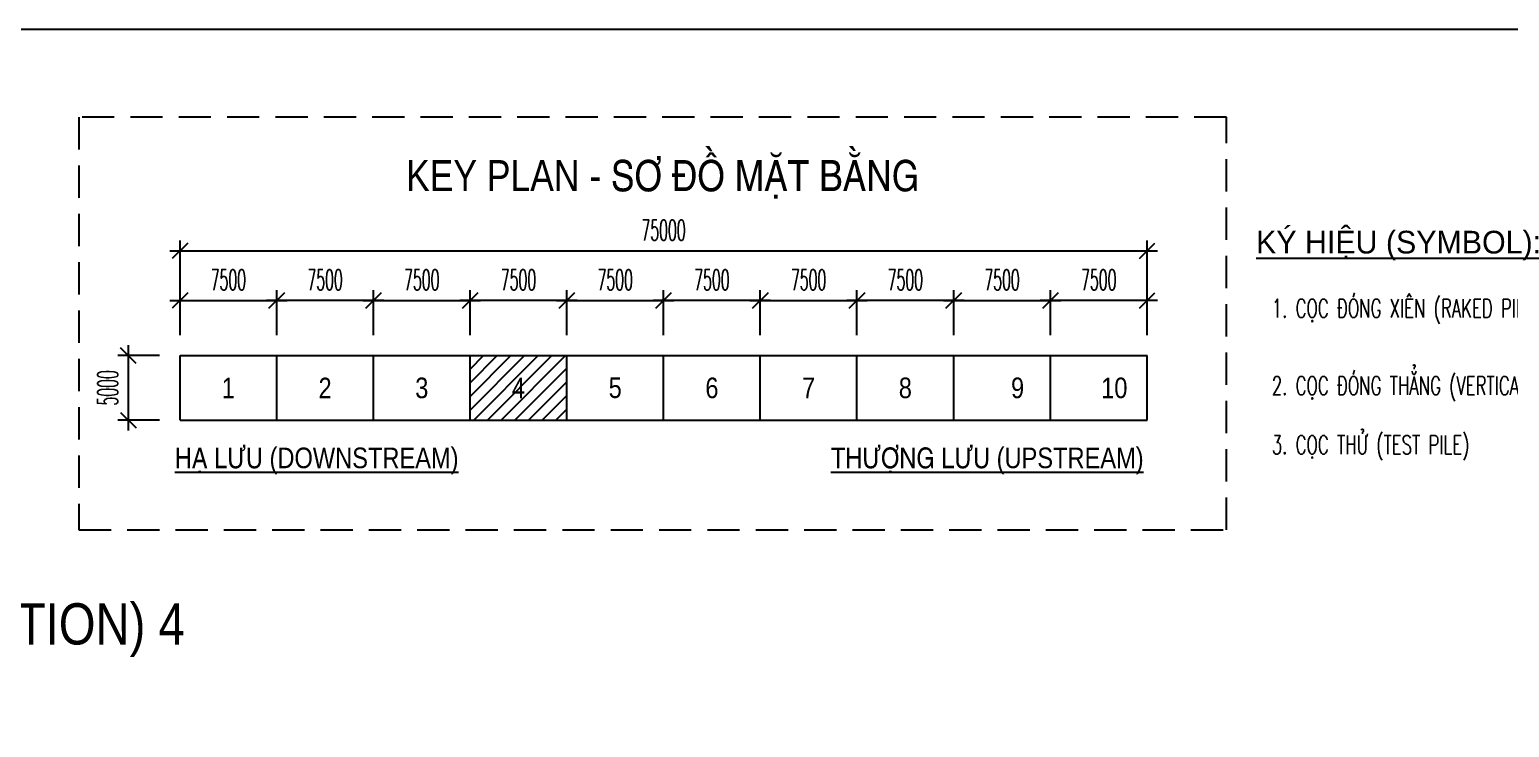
# Model space of a CAD drawing. Extents: x -687 to 941179, y -259 to 135874.
# Drawn here: x 833178 to 838916, y 117339 to 120046 of the extents above; entities that cross this region are included whole.
import ezdxf
from ezdxf.enums import TextEntityAlignment as Align

# ---------------------------------------------------------------- set-up
doc = ezdxf.new("R2010")
doc.units = 0
doc.header["$MEASUREMENT"] = 0
doc.header["$PDMODE"] = 3
doc.linetypes.add('HIDDEN', pattern=[0.375, 0.25, -0.125])
doc.layers.get('0').update_dxf_attribs({"color": 6, "linetype": 'CONTINUOUS'})
doc.layers.get('DEFPOINTS').update_dxf_attribs({"linetype": 'CONTINUOUS'})
for name, color, linetype in [('Hatch', 8, 'CONTINUOUS'), ('Hidden', 4, 'HIDDEN'), ('Khung', 1, 'CONTINUOUS'), ('Kich thuoc', 2, 'CONTINUOUS'), ('Text', 4, 'CONTINUOUS')]:
    doc.layers.add(name, color=color, linetype=linetype)
doc.styles.add('Hung', font='Vharialn.ttf')
doc.styles.add('Kichthuoc', font='romans.shx', dxfattribs={"width": 0.5})
doc.styles.get("Standard").update_dxf_attribs({"font": 'vnsimpleh.shx', "width": 0.65})
doc.styles.add('Ten', font='Vharialn.ttf')
doc.styles.add('Tieude', font='Vhavan.ttf')
doc.dimstyles.new('Dim 400', dxfattribs={"dimscale": 400, "dimtxt": 0.2, "dimasz": 0.15, "dimexe": 0.1, "dimexo": 0.2, "dimgap": 0.1, "dimtad": 1, "dimdec": 0, "dimlfac": -1, "dimzin": 0, "dimdsep": 46, "dimtxsty": 'Kichthuoc', "dimblk": 'OBLIQUE', "dimcen": 0.1, "dimdle": 0.1, "dimclrd": 2, "dimclre": 2, "dimclrt": 4, "dimadec": 0, "dimazin": 0, "dimtfac": 1, "dimtdec": 0, "dimtix": 1, "dimtmove": 2, "dimatfit": 3, "dimfxl": 1, "dimtolj": 1, "dimtzin": 0, "dimarcsym": 0})

# ---------------------------------------------------------------- blocks, each defined once
blk = doc.blocks.new('_Oblique')
at = {"color": 0, "linetype": 'ByBlock', "lineweight": -2}
blk.add_line((-0.5, -0.5), (0.5, 0.5), dxfattribs=at)
blk = doc.blocks.new('*D146')
at = {"layer": 'DEFPOINTS', "color": 0}
for p in [(834136.7, 118995.3), (833761.7, 118781.1), (834136.7, 118781.1)]:
    blk.add_point(p, dxfattribs=at)
at = {"layer": 'Kich thuoc', "color": 2, "lineweight": -2}
for p, q in [((833761.7, 118861.1), (833761.7, 119035.3)), ((834136.7, 118861.1), (834136.7, 119035.3)), ((833721.7, 118995.3), (834176.7, 118995.3))]:
    blk.add_line(p, q, dxfattribs=at)
at = {"layer": 'Kich thuoc', "color": 2, "lineweight": -2, "xscale": 60, "yscale": 60, "zscale": 60, "rotation": 180}
blk.add_blockref('_Oblique', (833761.7, 118995.3), dxfattribs=at)
at = {"layer": 'Kich thuoc', "color": 2, "lineweight": -2, "xscale": 60, "yscale": 60, "zscale": 60}
blk.add_blockref('_Oblique', (834136.7, 118995.3), dxfattribs=at)
at = {"layer": 'Kich thuoc', "color": 4, "insert": (833949.2, 119075.3), "char_height": 80, "attachment_point": 5, "style": 'Kichthuoc'}
blk.add_mtext('\\A1;7500', dxfattribs=at)
blk = doc.blocks.new('*D147')
at = {"layer": 'DEFPOINTS', "color": 0}
for p in [(837511.7, 119187.4), (833761.7, 118781.1), (837511.7, 118781.1)]:
    blk.add_point(p, dxfattribs=at)
at = {"layer": 'Kich thuoc', "color": 2, "lineweight": -2}
for p, q in [((833721.7, 119187.4), (837551.7, 119187.4)), ((833761.7, 118861.1), (833761.7, 119227.4)), ((837511.7, 118861.1), (837511.7, 119227.4))]:
    blk.add_line(p, q, dxfattribs=at)
at = {"layer": 'Kich thuoc', "color": 2, "lineweight": -2, "xscale": 60, "yscale": 60, "zscale": 60, "rotation": 180}
blk.add_blockref('_Oblique', (833761.7, 119187.4), dxfattribs=at)
at = {"layer": 'Kich thuoc', "color": 2, "lineweight": -2, "xscale": 60, "yscale": 60, "zscale": 60}
blk.add_blockref('_Oblique', (837511.7, 119187.4), dxfattribs=at)
at = {"layer": 'Kich thuoc', "color": 4, "insert": (835636.7, 119267.4), "char_height": 80, "attachment_point": 5, "style": 'Kichthuoc'}
blk.add_mtext('\\A1;75000', dxfattribs=at)
blk = doc.blocks.new('*D148')
at = {"layer": 'DEFPOINTS', "color": 0}
for p in [(834136.7, 118995.3), (834136.7, 118781.1), (834511.7, 118781.1)]:
    blk.add_point(p, dxfattribs=at)
at = {"layer": 'Kich thuoc', "color": 2, "lineweight": -2}
for p, q in [((834136.7, 118861.1), (834136.7, 119035.3)), ((834511.7, 118861.1), (834511.7, 119035.3)), ((834551.7, 118995.3), (834096.7, 118995.3))]:
    blk.add_line(p, q, dxfattribs=at)
at = {"layer": 'Kich thuoc', "color": 2, "lineweight": -2, "xscale": 60, "yscale": 60, "zscale": 60, "rotation": 180}
blk.add_blockref('_Oblique', (834136.7, 118995.3), dxfattribs=at)
at = {"layer": 'Kich thuoc', "color": 2, "lineweight": -2, "xscale": 60, "yscale": 60, "zscale": 60}
blk.add_blockref('_Oblique', (834511.7, 118995.3), dxfattribs=at)
at = {"layer": 'Kich thuoc', "color": 4, "insert": (834324.2, 119075.3), "char_height": 80, "attachment_point": 5, "style": 'Kichthuoc'}
blk.add_mtext('\\A1;7500', dxfattribs=at)
blk = doc.blocks.new('*D149')
at = {"layer": 'DEFPOINTS', "color": 0}
for p in [(834886.7, 118995.3), (834886.7, 118781.1), (835261.7, 118781.1)]:
    blk.add_point(p, dxfattribs=at)
at = {"layer": 'Kich thuoc', "color": 2, "lineweight": -2}
for p, q in [((834886.7, 118861.1), (834886.7, 119035.3)), ((835261.7, 118861.1), (835261.7, 119035.3)), ((835301.7, 118995.3), (834846.7, 118995.3))]:
    blk.add_line(p, q, dxfattribs=at)
at = {"layer": 'Kich thuoc', "color": 2, "lineweight": -2, "xscale": 60, "yscale": 60, "zscale": 60, "rotation": 180}
blk.add_blockref('_Oblique', (834886.7, 118995.3), dxfattribs=at)
at = {"layer": 'Kich thuoc', "color": 2, "lineweight": -2, "xscale": 60, "yscale": 60, "zscale": 60}
blk.add_blockref('_Oblique', (835261.7, 118995.3), dxfattribs=at)
at = {"layer": 'Kich thuoc', "color": 4, "insert": (835074.2, 119075.3), "char_height": 80, "attachment_point": 5, "style": 'Kichthuoc'}
blk.add_mtext('\\A1;7500', dxfattribs=at)
blk = doc.blocks.new('*D150')
at = {"layer": 'DEFPOINTS', "color": 0}
for p in [(834886.7, 118995.3), (834511.7, 118781.1), (834886.7, 118781.1)]:
    blk.add_point(p, dxfattribs=at)
at = {"layer": 'Kich thuoc', "color": 2, "lineweight": -2}
for p, q in [((834511.7, 118861.1), (834511.7, 119035.3)), ((834886.7, 118861.1), (834886.7, 119035.3)), ((834471.7, 118995.3), (834926.7, 118995.3))]:
    blk.add_line(p, q, dxfattribs=at)
at = {"layer": 'Kich thuoc', "color": 2, "lineweight": -2, "xscale": 60, "yscale": 60, "zscale": 60, "rotation": 180}
blk.add_blockref('_Oblique', (834511.7, 118995.3), dxfattribs=at)
at = {"layer": 'Kich thuoc', "color": 2, "lineweight": -2, "xscale": 60, "yscale": 60, "zscale": 60}
blk.add_blockref('_Oblique', (834886.7, 118995.3), dxfattribs=at)
at = {"layer": 'Kich thuoc', "color": 4, "insert": (834699.2, 119075.3), "char_height": 80, "attachment_point": 5, "style": 'Kichthuoc'}
blk.add_mtext('\\A1;7500', dxfattribs=at)
blk = doc.blocks.new('*D151')
at = {"layer": 'DEFPOINTS', "color": 0}
for p in [(836386.7, 118995.3), (836386.7, 118781.1), (836761.7, 118781.1)]:
    blk.add_point(p, dxfattribs=at)
at = {"layer": 'Kich thuoc', "color": 2, "lineweight": -2}
for p, q in [((836386.7, 118861.1), (836386.7, 119035.3)), ((836761.7, 118861.1), (836761.7, 119035.3)), ((836801.7, 118995.3), (836346.7, 118995.3))]:
    blk.add_line(p, q, dxfattribs=at)
at = {"layer": 'Kich thuoc', "color": 2, "lineweight": -2, "xscale": 60, "yscale": 60, "zscale": 60, "rotation": 180}
blk.add_blockref('_Oblique', (836386.7, 118995.3), dxfattribs=at)
at = {"layer": 'Kich thuoc', "color": 2, "lineweight": -2, "xscale": 60, "yscale": 60, "zscale": 60}
blk.add_blockref('_Oblique', (836761.7, 118995.3), dxfattribs=at)
at = {"layer": 'Kich thuoc', "color": 4, "insert": (836574.2, 119075.3), "char_height": 80, "attachment_point": 5, "style": 'Kichthuoc'}
blk.add_mtext('\\A1;7500', dxfattribs=at)
blk = doc.blocks.new('*D152')
at = {"layer": 'DEFPOINTS', "color": 0}
for p in [(836386.7, 118995.3), (836011.7, 118781.1), (836386.7, 118781.1)]:
    blk.add_point(p, dxfattribs=at)
at = {"layer": 'Kich thuoc', "color": 2, "lineweight": -2}
for p, q in [((836011.7, 118861.1), (836011.7, 119035.3)), ((836386.7, 118861.1), (836386.7, 119035.3)), ((835971.7, 118995.3), (836426.7, 118995.3))]:
    blk.add_line(p, q, dxfattribs=at)
at = {"layer": 'Kich thuoc', "color": 2, "lineweight": -2, "xscale": 60, "yscale": 60, "zscale": 60, "rotation": 180}
blk.add_blockref('_Oblique', (836011.7, 118995.3), dxfattribs=at)
at = {"layer": 'Kich thuoc', "color": 2, "lineweight": -2, "xscale": 60, "yscale": 60, "zscale": 60}
blk.add_blockref('_Oblique', (836386.7, 118995.3), dxfattribs=at)
at = {"layer": 'Kich thuoc', "color": 4, "insert": (836199.2, 119075.3), "char_height": 80, "attachment_point": 5, "style": 'Kichthuoc'}
blk.add_mtext('\\A1;7500', dxfattribs=at)
blk = doc.blocks.new('*D153')
at = {"layer": 'DEFPOINTS', "color": 0}
for p in [(835636.7, 118995.3), (835261.7, 118781.1), (835636.7, 118781.1)]:
    blk.add_point(p, dxfattribs=at)
at = {"layer": 'Kich thuoc', "color": 2, "lineweight": -2}
for p, q in [((835261.7, 118861.1), (835261.7, 119035.3)), ((835636.7, 118861.1), (835636.7, 119035.3)), ((835221.7, 118995.3), (835676.7, 118995.3))]:
    blk.add_line(p, q, dxfattribs=at)
at = {"layer": 'Kich thuoc', "color": 2, "lineweight": -2, "xscale": 60, "yscale": 60, "zscale": 60, "rotation": 180}
blk.add_blockref('_Oblique', (835261.7, 118995.3), dxfattribs=at)
at = {"layer": 'Kich thuoc', "color": 2, "lineweight": -2, "xscale": 60, "yscale": 60, "zscale": 60}
blk.add_blockref('_Oblique', (835636.7, 118995.3), dxfattribs=at)
at = {"layer": 'Kich thuoc', "color": 4, "insert": (835449.2, 119075.3), "char_height": 80, "attachment_point": 5, "style": 'Kichthuoc'}
blk.add_mtext('\\A1;7500', dxfattribs=at)
blk = doc.blocks.new('*D154')
at = {"layer": 'DEFPOINTS', "color": 0}
for p in [(835636.7, 118995.3), (835636.7, 118781.1), (836011.7, 118781.1)]:
    blk.add_point(p, dxfattribs=at)
at = {"layer": 'Kich thuoc', "color": 2, "lineweight": -2}
for p, q in [((835636.7, 118861.1), (835636.7, 119035.3)), ((836011.7, 118861.1), (836011.7, 119035.3)), ((836051.7, 118995.3), (835596.7, 118995.3))]:
    blk.add_line(p, q, dxfattribs=at)
at = {"layer": 'Kich thuoc', "color": 2, "lineweight": -2, "xscale": 60, "yscale": 60, "zscale": 60, "rotation": 180}
blk.add_blockref('_Oblique', (835636.7, 118995.3), dxfattribs=at)
at = {"layer": 'Kich thuoc', "color": 2, "lineweight": -2, "xscale": 60, "yscale": 60, "zscale": 60}
blk.add_blockref('_Oblique', (836011.7, 118995.3), dxfattribs=at)
at = {"layer": 'Kich thuoc', "color": 4, "insert": (835824.2, 119075.3), "char_height": 80, "attachment_point": 5, "style": 'Kichthuoc'}
blk.add_mtext('\\A1;7500', dxfattribs=at)
blk = doc.blocks.new('*D155')
at = {"layer": 'DEFPOINTS', "color": 0}
for p in [(837136.7, 118995.3), (836761.7, 118781.1), (837136.7, 118781.1)]:
    blk.add_point(p, dxfattribs=at)
at = {"layer": 'Kich thuoc', "color": 2, "lineweight": -2}
for p, q in [((836761.7, 118861.1), (836761.7, 119035.3)), ((837136.7, 118861.1), (837136.7, 119035.3)), ((836721.7, 118995.3), (837176.7, 118995.3))]:
    blk.add_line(p, q, dxfattribs=at)
at = {"layer": 'Kich thuoc', "color": 2, "lineweight": -2, "xscale": 60, "yscale": 60, "zscale": 60, "rotation": 180}
blk.add_blockref('_Oblique', (836761.7, 118995.3), dxfattribs=at)
at = {"layer": 'Kich thuoc', "color": 2, "lineweight": -2, "xscale": 60, "yscale": 60, "zscale": 60}
blk.add_blockref('_Oblique', (837136.7, 118995.3), dxfattribs=at)
at = {"layer": 'Kich thuoc', "color": 4, "insert": (836949.2, 119075.3), "char_height": 80, "attachment_point": 5, "style": 'Kichthuoc'}
blk.add_mtext('\\A1;7500', dxfattribs=at)
blk = doc.blocks.new('*D156')
at = {"layer": 'DEFPOINTS', "color": 0}
for p in [(837136.7, 118995.3), (837136.7, 118781.1), (837511.7, 118781.1)]:
    blk.add_point(p, dxfattribs=at)
at = {"layer": 'Kich thuoc', "color": 2, "lineweight": -2}
for p, q in [((837136.7, 118861.1), (837136.7, 119035.3)), ((837511.7, 118861.1), (837511.7, 119035.3)), ((837551.7, 118995.3), (837096.7, 118995.3))]:
    blk.add_line(p, q, dxfattribs=at)
at = {"layer": 'Kich thuoc', "color": 2, "lineweight": -2, "xscale": 60, "yscale": 60, "zscale": 60, "rotation": 180}
blk.add_blockref('_Oblique', (837136.7, 118995.3), dxfattribs=at)
at = {"layer": 'Kich thuoc', "color": 2, "lineweight": -2, "xscale": 60, "yscale": 60, "zscale": 60}
blk.add_blockref('_Oblique', (837511.7, 118995.3), dxfattribs=at)
at = {"layer": 'Kich thuoc', "color": 4, "insert": (837324.2, 119075.3), "char_height": 80, "attachment_point": 5, "style": 'Kichthuoc'}
blk.add_mtext('\\A1;7500', dxfattribs=at)
blk = doc.blocks.new('*D213')
at = {"layer": 'DEFPOINTS', "color": 0}
for p in [(833761.7, 118781.1), (833561.2, 118531.1), (833761.7, 118531.1)]:
    blk.add_point(p, dxfattribs=at)
at = {"layer": 'Kich thuoc', "color": 2, "lineweight": -2}
for p, q in [((833681.7, 118781.1), (833521.2, 118781.1)), ((833561.2, 118821.1), (833561.2, 118491.1)), ((833681.7, 118531.1), (833521.2, 118531.1))]:
    blk.add_line(p, q, dxfattribs=at)
at = {"layer": 'Kich thuoc', "color": 2, "lineweight": -2, "xscale": 60, "yscale": 60, "zscale": 60}
for p, rotation in [((833561.2, 118781.1), 90), ((833561.2, 118531.1), 270)]:
    blk.add_blockref('_Oblique', p, dxfattribs=dict(at, rotation=rotation))
at = {"layer": 'Kich thuoc', "color": 4, "insert": (833481.2, 118656.1), "char_height": 80, "attachment_point": 5, "rotation": 90, "style": 'Kichthuoc'}
blk.add_mtext('\\A1;5000', dxfattribs=at)

msp = doc.modelspace()

# ---------------------------------------------------------------- hatches: boundary and pattern name
at = {"layer": 'Hatch'}
h = msp.add_hatch(dxfattribs=at)
h.set_pattern_fill('ANSI31', color=256, scale=300, style=0)
h.paths.add_polyline_path([(835261.6, 118781.1), (834886.7, 118781.1), (834886.7, 118531.1), (835261.6, 118531.1)])
h.paths.add_polyline_path([(835028.7, 118596.1), (835119.6, 118596.1), (835119.6, 118716.1), (835028.7, 118716.1)], flags=24)

# ---------------------------------------------------------------- linework, layer by layer
at = {"layer": 'DEFPOINTS'}
msp.add_lwpolyline([(823579.2, 108165.8), (840379.2, 108165.8), (840379.2, 120045.8), (823579.2, 120045.8)], close=True, dxfattribs=at)
at = {"layer": 'Hidden', "linetype": 'HIDDEN', "ltscale": 500}
msp.add_lwpolyline([(837819.2, 119705.8), (833369.2, 119705.8), (833369.2, 118105.8), (837819.2, 118105.8)], close=True, dxfattribs=at)
at = {"layer": 'Khung'}
for p, q in [((833761.7, 118531.1), (833761.7, 118781.1)), ((833761.7, 118781.1), (837511.7, 118781.1)), ((834136.6, 118531.1), (834136.6, 118781.1)), ((834136.6, 118531.1), (834136.6, 118781.1)), ((834136.7, 118531.1), (834136.7, 118781.1)), ((834136.7, 118531.1), (834136.7, 118781.1)), ((834511.6, 118531.1), (834511.6, 118781.1)), ((834511.6, 118531.1), (834511.6, 118781.1)), ((834511.7, 118531.1), (834511.7, 118781.1)), ((834511.7, 118531.1), (834511.7, 118781.1)), ((834886.6, 118531.1), (834886.6, 118781.1)), ((834886.6, 118531.1), (834886.6, 118781.1)), ((834886.7, 118531.1), (834886.7, 118781.1)), ((834886.7, 118531.1), (834886.7, 118781.1)), ((835261.6, 118531.1), (835261.6, 118781.1)), ((835261.6, 118531.1), (835261.6, 118781.1)), ((835261.7, 118531.1), (835261.7, 118781.1)), ((835261.7, 118531.1), (835261.7, 118781.1)), ((835636.6, 118531.1), (835636.6, 118781.1)), ((835636.6, 118531.1), (835636.6, 118781.1)), ((835636.7, 118531.1), (835636.7, 118781.1)), ((835636.7, 118531.1), (835636.7, 118781.1)), ((836011.6, 118531.1), (836011.6, 118781.1)), ((836011.6, 118531.1), (836011.6, 118781.1)), ((836011.7, 118531.1), (836011.7, 118781.1)), ((836011.7, 118531.1), (836011.7, 118781.1)), ((836386.6, 118531.1), (836386.6, 118781.1)), ((836386.6, 118531.1), (836386.6, 118781.1)), ((836386.7, 118531.1), (836386.7, 118781.1)), ((836386.7, 118531.1), (836386.7, 118781.1)), ((836761.6, 118531.1), (836761.6, 118781.1)), ((836761.6, 118531.1), (836761.6, 118781.1)), ((836761.7, 118531.1), (836761.7, 118781.1)), ((836761.7, 118531.1), (836761.7, 118781.1)), ((837136.6, 118531.1), (837136.6, 118781.1)), ((837136.6, 118531.1), (837136.6, 118781.1)), ((837136.7, 118531.1), (837136.7, 118781.1)), ((837136.7, 118531.1), (837136.7, 118781.1)), ((837511.7, 118531.1), (837511.7, 118781.1)), ((833761.7, 118531.1), (837511.7, 118531.1))]:
    msp.add_line(p, q, dxfattribs=at)

# ---------------------------------------------------------------- texts
at = {"layer": 'Text'}
for s, height, style, p in [('key plan - s¬ ®å mÆt b»ng', 120, 'Ten', (835633.2, 119419.5)), ('%%Uh¹ l\xadu (downstream)', 80, 'Ten', (834291.7, 118344.5)), ('%%Uth\xadîng l\xadu (upstream)', 80, 'Ten', (836891.9, 118344.5)), ('MÆt b»ng cäc ph©n ®o¹n (Pile layout section) 4', 160, 'Hung', (831319.2, 117660.6))]:
    msp.add_text(s, height=height, dxfattribs=dict(at, style=style)).set_placement(p, align=Align.CENTER)
at = {"layer": 'Text', "style": 'Tieude'}
msp.add_text('%%UKý hiÖu (symbol):', height=88, dxfattribs=at).set_placement((837934.2, 119177.3))
at = {"layer": 'Text', "width": 0.65}
for s, p in [('1. cäc ®ãng xiªn (raked pile)', (837995.3, 118928.7)), ('2. cäc ®ãng th¼ng (vertical pile)', (837995.3, 118628.7)), ('3. cäc thö (test pile)', (837995.3, 118399.4))]:
    msp.add_text(s, height=72, dxfattribs=at).set_placement(p)
at = {"layer": 'Text', "style": 'Ten'}
for s, p in [('1', (833949.2, 118656.1)), ('2', (834324.2, 118656.1)), ('3', (834699.2, 118656.1)), ('4', (835074.2, 118656.1)), ('5', (835449.2, 118656.1)), ('6', (835824.2, 118656.1)), ('7', (836199.2, 118656.1)), ('8', (836574.2, 118656.1)), ('9', (837009.5, 118656.1)), ('10', (837384.5, 118656.1))]:
    msp.add_text(s, height=80, dxfattribs=at).set_placement(p, align=Align.MIDDLE)

# ---------------------------------------------------------------- dimensions: what is measured, and where the dimension line sits
at = {"layer": 'Kich thuoc'}
for base, p1, p2, text, picture, middle in [((837511.7, 119187.4), (833761.7, 118781.1), (837511.7, 118781.1), '75000', '*D147', (835636.7, 119267.4)), ((834136.7, 118995.3), (833761.7, 118781.1), (834136.7, 118781.1), '7500', '*D146', (833949.2, 119075.3)), ((834886.7, 118995.3), (834511.7, 118781.1), (834886.7, 118781.1), '7500', '*D150', (834699.2, 119075.3)), ((835636.7, 118995.3), (835261.7, 118781.1), (835636.7, 118781.1), '7500', '*D153', (835449.2, 119075.3)), ((836386.7, 118995.3), (836011.7, 118781.1), (836386.7, 118781.1), '7500', '*D152', (836199.2, 119075.3)), ((837136.7, 118995.3), (836761.7, 118781.1), (837136.7, 118781.1), '7500', '*D155', (836949.2, 119075.3))]:
    dim = msp.add_linear_dim(base=base, p1=p1, p2=p2, text=text, dimstyle='Dim 400', dxfattribs=at)
    dim.commit()
    dim.dimension.update_dxf_attribs({"geometry": picture, "text_midpoint": middle})
for base, p1, p2, angle, text, picture, middle in [((834136.7, 118995.3), (834511.7, 118781.1), (834136.7, 118781.1), 180, '7500', '*D148', (834324.2, 119075.3)), ((834886.7, 118995.3), (835261.7, 118781.1), (834886.7, 118781.1), 180, '7500', '*D149', (835074.2, 119075.3)), ((835636.7, 118995.3), (836011.7, 118781.1), (835636.7, 118781.1), 180, '7500', '*D154', (835824.2, 119075.3)), ((836386.7, 118995.3), (836761.7, 118781.1), (836386.7, 118781.1), 180, '7500', '*D151', (836574.2, 119075.3)), ((837136.7, 118995.3), (837511.7, 118781.1), (837136.7, 118781.1), 180, '7500', '*D156', (837324.2, 119075.3)), ((833561.2, 118531.1), (833761.7, 118781.1), (833761.7, 118531.1), 90, '5000', '*D213', (833481.2, 118656.1))]:
    dim = msp.add_linear_dim(base=base, p1=p1, p2=p2, angle=angle, text=text, dimstyle='Dim 400', dxfattribs=at)
    dim.commit()
    dim.dimension.update_dxf_attribs({"geometry": picture, "text_midpoint": middle})

doc.saveas('drawing.dxf')
